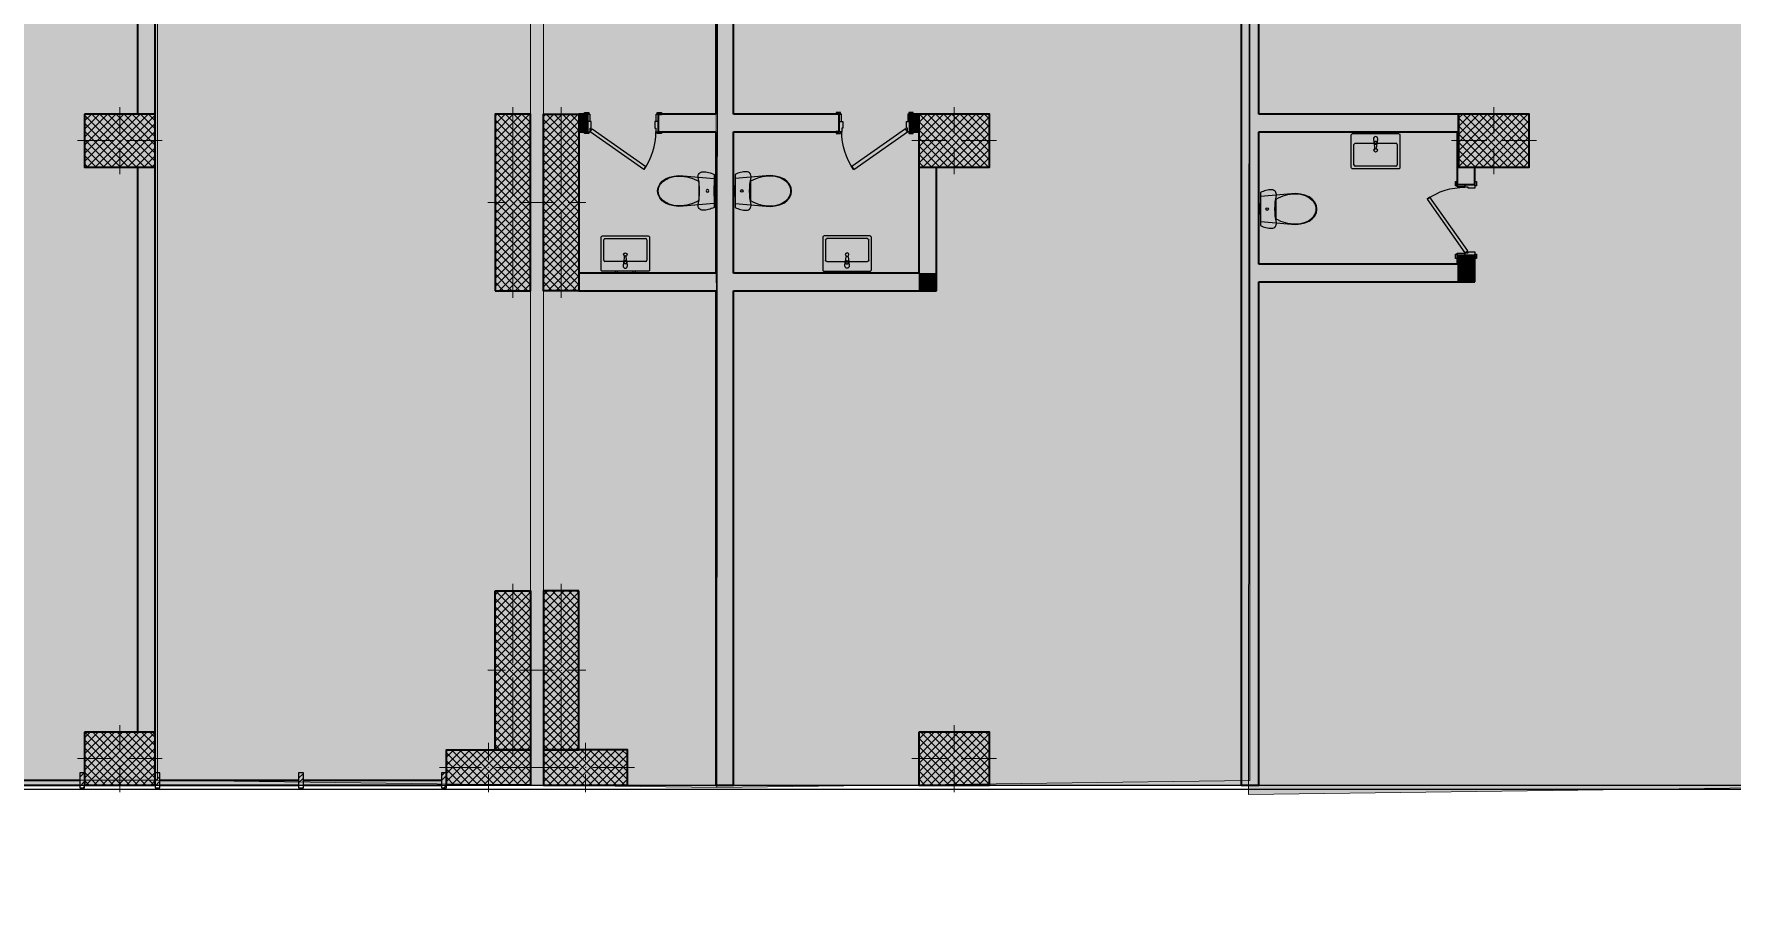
# Model space of a CAD drawing. Header units: millimetres. Extents: x -5491 to 122470, y -101890 to 30952.
# Drawn here: x 21777 to 41002, y -20247 to -10492 of the extents above; entities that cross this region are included whole.
import ezdxf
from ezdxf.enums import TextEntityAlignment as Align

# ---------------------------------------------------------------- set-up
doc = ezdxf.new("R2010")
doc.units = ezdxf.units.MM
doc.header["$MEASUREMENT"] = 0
for name, color, linetype in [('- lokalet d', 7, 'Continuous'), ('- lokalet e', 7, 'Continuous'), ('A - Alumil', 7, 'Continuous'), ('A - Muret', 7, 'Continuous'), ('A - Pllaka mbi bodrum', 7, 'Continuous'), ('A - Pllaka Suteren', 7, 'Continuous'), ('A - Shtyllat', 7, 'Continuous')]:
    doc.layers.add(name, color=color, linetype=linetype)
for name, color, linetype, lineweight in [('- lokalet d_Pen_No__132', 255, 'Continuous', 0), ('- lokalet e_Pen_No__132', 255, 'Continuous', 0), ('2D Drafting - General_Pen_No__102', 254, 'Continuous', 13), ('A - Alumil_Pen_No__102', 254, 'Continuous', 13), ('A - Alumil_Pen_No__42', 8, 'Continuous', 25), ('A - Fill Zone_Pen_No__101', 253, 'Continuous', 13), ('A - Fill Zone_Pen_No__102', 254, 'Continuous', 13), ('A - Muret_Pen_No__7', 7, 'Continuous', 35), ('A - Pllaka mbi bodrum_Pen_No__42', 8, 'Continuous', 25), ('A - Pllaka Suteren_Pen_No__42', 8, 'Continuous', 25), ('A - Sanitaria_Pen_No__42', 8, 'Continuous', 25), ('A - Shtyllat_Pen_No__1', 7, 'Continuous', 13), ('A - Shtyllat_Pen_No__7', 7, 'Continuous', 35), ('ARCHICAD Doors_Pen_No__42', 8, 'Continuous', 25), ('ARCHICAD Zone Stamps_Pen_No__1', 7, 'Continuous', 13)]:
    doc.layers.add(name, color=color, linetype=linetype, lineweight=lineweight)
for name, color, linetype, lineweight, true_color in [('2D Drafting - General_Pen_No__105', 7, 'Continuous', 13, 0xcae6ff), ('2D Drafting - General_Pen_No__109', 7, 'Continuous', 13, 0xb4e4dc), ('2D Drafting - General_Pen_No__119', 7, 'Continuous', 13, 0xdecbcb), ('A - Sutereni Polyline_Pen_No__4', 7, 'Continuous', 20, 0x029e21)]:
    doc.layers.add(name, color=color, linetype=linetype, lineweight=lineweight, true_color=true_color)
doc.styles.add('GENERATED_STYLE_1', font='')
doc.styles.get('GENERATED_STYLE_1').set_extended_font_data('Arial')
pattern_1 = [(45, (0, 0), (-45.96194, 45.96194), []), (135, (0, 0), (45.96194, 45.96194), [])]
pattern_2 = [(45, (0, 0), (-79.5495, 79.5495), []), (45, (-26.52, 26.52), (-79.5495, 79.5495), [])]

# ---------------------------------------------------------------- blocks, each defined once
blk = doc.blocks.new('Banjo_A - P27_4', base_point=(19392, -3998))
at = {"layer": '- lokalet e', "linetype": 'Continuous', "lineweight": 0, "true_color": 0x3f3f3f}
blk.add_hatch(color=250, dxfattribs=at).paths.add_polyline_path([(16978, -18946), (23178, -18946), (23178, -55), (16625, 0), (16875, -9151), (18900, -9151), (19048, -14536), (16950, -14751)])
at = {"layer": 'ARCHICAD Zone Stamps_Pen_No__1', "color": 7, "lineweight": 13, "insert": (18995, -4209), "char_height": 150, "attachment_point": 1, "style": 'GENERATED_STYLE_1'}
blk.add_mtext('\\A1;{\\pql;\\pt0,50;\\fArial|b0|i0|c0|p34;108.451\\fArial|b0|i0|c0|p34;\\A1{\\H.66x;\\S^  ;}\\fArial|b0|i0|c0|p34; m\\fArial|b0|i0|c0|p34;\\A1{\\H.66x;\\S2^  ;}}', dxfattribs=at)
at = {"layer": 'ARCHICAD Zone Stamps_Pen_No__1', "color": 7, "lineweight": 13, "style": 'GENERATED_STYLE_1'}
for tag, p in [('ROOM_NAME', (18743, -3620)), ('DUMMY_849', (19267, -3585)), ('floorCode', (18743, -3914)), ('stFloorCovering', (19006, -3914)), ('measuredAreaCode', (18743, -4209))]:
    blk.add_attdef(tag, text='', height=150, dxfattribs=at).set_placement(p, align=Align.TOP_LEFT)
blk = doc.blocks.new('Banjo_A - P28_5', base_point=(24845, -7553))
at = {"layer": '- lokalet e', "linetype": 'Continuous', "lineweight": 0, "true_color": 0x3f3f3f}
blk.add_hatch(color=250, dxfattribs=at).paths.add_polyline_path([(23178, -18946), (29512, -19028), (29495, 27), (23178, -55)])
at = {"layer": 'ARCHICAD Zone Stamps_Pen_No__1', "color": 7, "lineweight": 13, "insert": (24449, -7764), "char_height": 150, "attachment_point": 1, "style": 'GENERATED_STYLE_1'}
blk.add_mtext('\\A1;{\\pql;\\pt0,50;\\fArial|b0|i0|c0|p34;120.017\\fArial|b0|i0|c0|p34;\\A1{\\H.66x;\\S^  ;}\\fArial|b0|i0|c0|p34; m\\fArial|b0|i0|c0|p34;\\A1{\\H.66x;\\S2^  ;}}', dxfattribs=at)
at = {"layer": 'ARCHICAD Zone Stamps_Pen_No__1', "color": 7, "lineweight": 13, "style": 'GENERATED_STYLE_1'}
for tag, p in [('ROOM_NAME', (24197, -7175)), ('DUMMY_849', (24721, -7140)), ('floorCode', (24197, -7469)), ('stFloorCovering', (24460, -7469)), ('measuredAreaCode', (24197, -7764))]:
    blk.add_attdef(tag, text='', height=150, dxfattribs=at).set_placement(p, align=Align.TOP_LEFT)
blk = doc.blocks.new('Banjo_A - P28_6', base_point=(34177, -7553))
at = {"layer": '- lokalet d', "linetype": 'Continuous', "lineweight": 0, "true_color": 0x3f3f3f}
blk.add_hatch(color=250, dxfattribs=at).paths.add_polyline_path([(35551, -18950), (35551, -51), (29528, 27), (29511, -19028)])
at = {"layer": 'ARCHICAD Zone Stamps_Pen_No__1', "color": 7, "lineweight": 13, "insert": (33788, -7764), "char_height": 150, "attachment_point": 1, "style": 'GENERATED_STYLE_1'}
blk.add_mtext('\\A1;{\\pql;\\pt0,50;\\fArial|b0|i0|c0|p34;114.460\\fArial|b0|i0|c0|p34;\\A1{\\H.66x;\\S^  ;}\\fArial|b0|i0|c0|p34; m\\fArial|b0|i0|c0|p34;\\A1{\\H.66x;\\S2^  ;}}', dxfattribs=at)
at = {"layer": 'ARCHICAD Zone Stamps_Pen_No__1', "color": 7, "lineweight": 13, "style": 'GENERATED_STYLE_1'}
for tag, p in [('ROOM_NAME', (33536, -7175)), ('DUMMY_849', (34060, -7140)), ('floorCode', (33536, -7469)), ('stFloorCovering', (33799, -7469)), ('measuredAreaCode', (33536, -7764))]:
    blk.add_attdef(tag, text='', height=150, dxfattribs=at).set_placement(p, align=Align.TOP_LEFT)
blk = doc.blocks.new('Banjo_A - P28_7', base_point=(40200, -7631))
at = {"layer": '- lokalet d', "linetype": 'Continuous', "lineweight": 0, "true_color": 0x3f3f3f}
blk.add_hatch(color=250, dxfattribs=at).paths.add_polyline_path([(41850, -19025), (41850, -133), (35551, -51), (35534, -19106)])
at = {"layer": 'ARCHICAD Zone Stamps_Pen_No__1', "color": 7, "lineweight": 13, "insert": (39812, -7842), "char_height": 150, "attachment_point": 1, "style": 'GENERATED_STYLE_1'}
blk.add_mtext('\\A1;{\\pql;\\pt0,50;\\fArial|b0|i0|c0|p34;119.675\\fArial|b0|i0|c0|p34;\\A1{\\H.66x;\\S^  ;}\\fArial|b0|i0|c0|p34; m\\fArial|b0|i0|c0|p34;\\A1{\\H.66x;\\S2^  ;}}', dxfattribs=at)
at = {"layer": 'ARCHICAD Zone Stamps_Pen_No__1', "color": 7, "lineweight": 13, "style": 'GENERATED_STYLE_1'}
for tag, p in [('ROOM_NAME', (39559, -7253)), ('DUMMY_849', (40083, -7219)), ('floorCode', (39559, -7548)), ('stFloorCovering', (39823, -7548)), ('measuredAreaCode', (39559, -7842))]:
    blk.add_attdef(tag, text='', height=150, dxfattribs=at).set_placement(p, align=Align.TOP_LEFT)
blk = doc.blocks.new('Slab_1', base_point=(-1850, -19001))
at = {"layer": 'A - Pllaka Suteren_Pen_No__42', "color": 8, "linetype": 'Continuous', "lineweight": 25, "flags": 128}
blk.add_lwpolyline([(-1850, -19001), (52100, -19001), (52100, 0), (0, 0), (0, -8551), (-1850, -8551)], close=True, dxfattribs=at)
blk = doc.blocks.new('Slab_5', base_point=(52202, -19051))
at = {"layer": 'A - Pllaka mbi bodrum_Pen_No__42', "color": 8, "linetype": 'Continuous', "lineweight": 25, "flags": 128}
blk.add_lwpolyline([(52202, -19051), (4150, -19050), (4150, -24901), (27100, -24901), (27100, -53141), (34367, -53141), (34572, -54048), (58272, -48655), (58121, -47975), (60180, -47516), (56977, -33242), (55470, -33580), (54395, -28800), (53758, -28901), (42448, -29954), (42022, -24921), (53287, -23873)], close=True, dxfattribs=at)
blk = doc.blocks.new('Slab_7', base_point=(4150, -19050))
at = {"layer": 'A - Pllaka mbi bodrum_Pen_No__42', "color": 8, "linetype": 'Continuous', "lineweight": 25, "flags": 128}
blk.add_lwpolyline([(4150, -19050), (4150, -24901), (27100, -24901), (27100, -53141), (34367, -53141), (34572, -54048), (55898, -49195), (55730, -48438), (52543, -34237), (55470, -33580), (54395, -28800), (53758, -28901), (42448, -29954), (42022, -24921), (53287, -23873), (52202, -19051)], close=True, dxfattribs=at)
blk = doc.blocks.new('WC 25')
at = {"layer": 'A - Sanitaria_Pen_No__42', "color": 8, "linetype": 'Continuous', "lineweight": 25}
for p, q in [((-57, 20), (-40, 20)), ((-57, 0), (-57, 20)), ((-40, 20), (-16, 20)), ((-16, 20), (-11, 20)), ((-16, 0), (-16, 20)), ((-11, 20), (0, 20)), ((0, 20), (11, 20)), ((0, 0), (11, 0)), ((11, 20), (16, 20)), ((11, 0), (16, 0)), ((16, 0), (16, 20)), ((16, 20), (40, 20)), ((16, 0), (40, 0)), ((40, 20), (57, 20)), ((40, 0), (57, 0)), ((57, 0), (57, 20)), ((0, -173), (-109, -173)), ((-57, 0), (-40, 0)), ((-40, 0), (-16, 0)), ((-16, 0), (-11, 0)), ((-11, 0), (0, 0)), ((109, -173), (0, -173))]:
    blk.add_line(p, q, dxfattribs=at)
at = {"layer": 'A - Sanitaria_Pen_No__42', "color": 8, "linetype": 'Continuous', "lineweight": 25, "flags": 128}
for points in [[(-187, 0), (-194, -15), (-200, -31), (-205, -46), (-210, -62), (-213, -79), (-216, -95), (-217, -112), (-218, -128), (-216, -140), (-212, -151), (-206, -161), (-198, -169), (-188, -175), (-178, -179), (-166, -181), (-154, -180), (-116, -173), (-78, -168), (-39, -165), (0, -164), (39, -165), (78, -168), (116, -173), (154, -180), (166, -181), (178, -179), (188, -175), (198, -169), (206, -161), (212, -151), (216, -140), (218, -128), (217, -112), (216, -95), (213, -79), (210, -62), (205, -46), (200, -31), (194, -15), (187, 0)], [(-169, -453), (-157, -503), (-138, -550), (-112, -587), (-79, -616), (-41, -634), (0, -640), (41, -634), (79, -616), (112, -587), (138, -550), (157, -503), (169, -453), (175, -402), (173, -350), (141, 0), (-141, 0), (-173, -350), (-175, -402)]]:
    blk.add_lwpolyline(points, close=True, dxfattribs=at)
at = {"layer": 'A - Sanitaria_Pen_No__42', "color": 8, "linetype": 'Continuous', "lineweight": 25}
for centre, major_axis, start_param, end_param in [((258, -388), (0, 426), 1.041392, 1.594412), ((-258, -388), (0, 426), 4.688771, 5.241791), ((89, -412), (0, 257), 1.515065, 2.415654), ((-89, -412), (0, 257), 3.867528, 4.768116), ((1, -493), (0, 139), 2.509088, 3.135732), ((-1, -493), (0, 139), 3.147454, 3.774097)]:
    blk.add_ellipse(centre, major_axis=major_axis, ratio=0.999377, start_param=start_param, end_param=end_param, dxfattribs=at)
blk.add_ellipse((0, -75), major_axis=(15, 0), ratio=0.999724, dxfattribs=at)
blk = doc.blocks.new('Basin 25')
at = {"layer": 'A - Sanitaria_Pen_No__42', "color": 8, "linetype": 'Continuous', "lineweight": 25}
for p, q in [((-245, -355), (-245, -125)), ((-230, -110), (230, -110)), ((-14, -100), (-14, -85)), ((-14, -85), (14, -85)), ((14, -85), (14, -100)), ((245, -125), (245, -355)), ((230, -370), (-230, -370))]:
    blk.add_line(p, q, dxfattribs=at)
at = {"layer": 'A - Sanitaria_Pen_No__42', "color": 8, "linetype": 'Continuous', "lineweight": 25, "flags": 128}
for points in [[(-260, 0), (260, 0, -0.414214), (275, -15), (275, -385, -0.414214), (260, -400), (-260, -400, -0.414214), (-275, -385), (-275, -15, -0.414214)], [(-25, -60), (-21, -102, 0.12102), (-18, -111), (-11, -164, 0.882566), (11, -164), (18, -111, 0.12102), (21, -102), (25, -60, 1)]]:
    blk.add_lwpolyline(points, format="xyb", close=True, dxfattribs=at)
for points in [[(-114, 0), (-87, 0), (-87, 20), (-114, 20)], [(87, 0), (114, 0), (114, 20), (87, 20)]]:
    blk.add_lwpolyline(points, close=True, dxfattribs=at)
at = {"layer": 'A - Sanitaria_Pen_No__42', "color": 8, "linetype": 'Continuous', "lineweight": 25}
blk.add_circle((0, -189), 20, dxfattribs=at)
for centre, radius, start, end in [((-230, -125), 15, 90, 180), ((0, -100), 21.1, 212.771, 327.229), ((0, -100), 13.6, 180, 0), ((230, -125), 15, 0, 90), ((-230, -355), 15, 180, 270), ((230, -355), 15, 270, 0)]:
    blk.add_arc(centre, radius, start, end, dxfattribs=at)
blk = doc.blocks.new('Wall_202', base_point=(23150, -18401))
at = {"layer": 'A - Muret', "linetype": 'Continuous', "lineweight": 0, "true_color": 0x000000}
for points in [[(22950, -600), (22950, -5600), (23150, -5600), (23150, -600)], [(22950, -6200), (22950, -11401), (23150, -11401), (23150, -6200)], [(22950, -12001), (22950, -18401), (23150, -18401), (23150, -12001)]]:
    blk.add_hatch(color=18, dxfattribs=at).paths.add_polyline_path(points)
at = {"layer": 'A - Muret_Pen_No__7', "color": 7, "linetype": 'Continuous', "lineweight": 35, "flags": 128}
for points in [[(22950, -600), (22950, -5600)], [(23150, -5600), (23150, -600)], [(22950, -6200), (22950, -11401)], [(23150, -11401), (23150, -6200)], [(22950, -12001), (22950, -18401)], [(23150, -18401), (23150, -12001)]]:
    blk.add_lwpolyline(points, dxfattribs=at)
blk = doc.blocks.new('Wall_203', base_point=(29500, 0))
at = {"layer": 'A - Muret', "linetype": 'Continuous', "lineweight": 0, "true_color": 0x000000}
blk.add_hatch(color=18, dxfattribs=at).paths.add_polyline_path([(29500, -50), (29500, -19001), (29700, -19001), (29700, -50)])
at = {"layer": 'A - Muret_Pen_No__7', "color": 7, "linetype": 'Continuous', "lineweight": 35, "flags": 128}
for points in [[(29500, -50), (29500, -11401)], [(29700, -11401), (29700, -50)], [(29500, -11601), (29500, -13201)], [(29700, -13201), (29700, -11601)], [(29500, -13401), (29500, -19001)], [(29700, -19001), (29700, -13401)], [(29500, -19001), (29700, -19001)]]:
    blk.add_lwpolyline(points, dxfattribs=at)
blk = doc.blocks.new('Wall_204', base_point=(35551, 0))
at = {"layer": 'A - Muret', "linetype": 'Continuous', "lineweight": 0, "true_color": 0x000000}
blk.add_hatch(color=18, dxfattribs=at).paths.add_polyline_path([(35451, -50), (35451, -19001), (35651, -19001), (35651, -50)])
at = {"layer": 'A - Muret_Pen_No__7', "color": 7, "linetype": 'Continuous', "lineweight": 35, "flags": 128}
for points in [[(35451, -50), (35451, -19001)], [(35651, -11401), (35651, -50)], [(35651, -13101), (35651, -11601)], [(35651, -19001), (35651, -13301)], [(35451, -19001), (35651, -19001)]]:
    blk.add_lwpolyline(points, dxfattribs=at)
blk = doc.blocks.new('Door 25_2')
at = {"layer": 'ARCHICAD Doors_Pen_No__42', "color": 8, "linetype": 'Continuous', "lineweight": 25}
for p, q in [((-260, 394), (-237, 427)), ((349, -33), (-260, 394)), ((-237, 427), (372, 0)), ((-437, 0), (-437, 19)), ((-437, 19), (-387, 19)), ((-387, 0), (-437, 0)), ((-400, 0), (-437, 0)), ((-400, 0), (-437, 0)), ((-372, 0), (-400, 0)), ((-400, 0), (-400, -115)), ((-400, 0), (-400, -115)), ((-400, 0), (-400, -115)), ((-387, 19), (-387, 0)), ((-372, -40), (-372, 0)), ((372, 0), (349, -33)), ((400, 0), (372, 0)), ((372, 0), (372, -40)), ((387, 19), (437, 19)), ((387, 0), (387, 19)), ((437, 0), (387, 0)), ((400, -115), (400, 0)), ((400, 0), (400, -115)), ((400, 0), (400, -115)), ((400, 0), (437, 0)), ((400, 0), (437, 0)), ((437, 19), (437, 0)), ((-400, -200), (-400, -115)), ((-400, -115), (-375, -115)), ((-400, -115), (-360, -115)), ((-400, -115), (-400, -200)), ((-400, -115), (-400, -200)), ((-375, -115), (-375, -200)), ((-360, -40), (-372, -40)), ((-360, -115), (-360, -40)), ((372, -40), (360, -40)), ((360, -40), (360, -115)), ((360, -115), (400, -115)), ((375, -200), (375, -115)), ((375, -115), (400, -115)), ((400, -115), (400, -200)), ((400, -115), (400, -200)), ((400, -115), (400, -200)), ((-437, -219), (-437, -200)), ((-437, -200), (-387, -200)), ((-400, -200), (-437, -200)), ((-400, -200), (-437, -200)), ((-387, -219), (-437, -219)), ((-375, -200), (-400, -200)), ((-387, -200), (-387, -219)), ((400, -200), (375, -200)), ((387, -200), (437, -200)), ((387, -219), (387, -200)), ((437, -219), (387, -219)), ((400, -200), (437, -200)), ((400, -200), (437, -200)), ((437, -200), (437, -219))]:
    blk.add_line(p, q, dxfattribs=at)
blk.add_arc((372, 0), 744, 145, 180, dxfattribs=at)
blk = doc.blocks.new('Wall_207', base_point=(27950, -11401))
at = {"layer": 'A - Muret', "linetype": 'Continuous', "lineweight": 0, "true_color": 0x000000}
for points in [[(27950, -11601), (28050, -11601), (28050, -11401), (27950, -11401)], [(28850, -11601), (29500, -11601), (29500, -11401), (28850, -11401)]]:
    blk.add_hatch(color=18, dxfattribs=at).paths.add_polyline_path(points)
at = {"layer": 'A - Muret_Pen_No__7', "color": 7, "linetype": 'Continuous', "lineweight": 35}
for p, q in [((28050, -11401), (28013, -11401)), ((28050, -11486), (28050, -11401)), ((28050, -11601), (28050, -11486)), ((28850, -11401), (28887, -11401)), ((28850, -11486), (28850, -11401)), ((28850, -11601), (28850, -11486)), ((28050, -11601), (28013, -11601)), ((28850, -11601), (28887, -11601))]:
    blk.add_line(p, q, dxfattribs=at)
at = {"layer": 'A - Muret_Pen_No__7', "color": 7, "linetype": 'Continuous', "lineweight": 35, "flags": 128}
for points in [[(28050, -11401), (27950, -11401)], [(29500, -11401), (28850, -11401)], [(27950, -11601), (28050, -11601)], [(28850, -11601), (29500, -11601)]]:
    blk.add_lwpolyline(points, dxfattribs=at)
at = {"layer": 'ARCHICAD Doors_Pen_No__42', "color": 8, "linetype": 'Continuous', "lineweight": 25, "zscale": 1000, "rotation": 180}
blk.add_blockref('Door 25_2', (28450, -11601), dxfattribs=at)
blk = doc.blocks.new('Wall_208', base_point=(27950, -13401))
at = {"layer": 'A - Muret', "linetype": 'Continuous', "lineweight": 0, "true_color": 0x000000}
blk.add_hatch(color=18, dxfattribs=at).paths.add_polyline_path([(27950, -13401), (29500, -13401), (29500, -13201), (27950, -13201)])
at = {"layer": 'A - Muret_Pen_No__7', "color": 7, "linetype": 'Continuous', "lineweight": 35, "flags": 128}
for points in [[(29500, -13201), (27950, -13201)], [(27950, -13401), (29500, -13401)]]:
    blk.add_lwpolyline(points, dxfattribs=at)
blk = doc.blocks.new('Wall_209', base_point=(31800, -11401))
at = {"layer": 'A - Muret', "linetype": 'Continuous', "lineweight": 0, "true_color": 0x000000}
for points in [[(29700, -11401), (29700, -11601), (30900, -11601), (30900, -11401)], [(31700, -11401), (31700, -11601), (31800, -11601), (31800, -11401)]]:
    blk.add_hatch(color=18, dxfattribs=at).paths.add_polyline_path(points)
at = {"layer": 'A - Muret_Pen_No__7', "color": 7, "linetype": 'Continuous', "lineweight": 35}
for p, q in [((30900, -11401), (30863, -11401)), ((30900, -11486), (30900, -11401)), ((30900, -11601), (30900, -11486)), ((31700, -11401), (31737, -11401)), ((31700, -11486), (31700, -11401)), ((31700, -11601), (31700, -11486)), ((30900, -11601), (30863, -11601)), ((31700, -11601), (31737, -11601))]:
    blk.add_line(p, q, dxfattribs=at)
at = {"layer": 'A - Muret_Pen_No__7', "color": 7, "linetype": 'Continuous', "lineweight": 35, "flags": 128}
for points in [[(30900, -11401), (29700, -11401)], [(31800, -11401), (31700, -11401)], [(29700, -11601), (30900, -11601)], [(31700, -11601), (31800, -11601)]]:
    blk.add_lwpolyline(points, dxfattribs=at)
at = {"layer": 'ARCHICAD Doors_Pen_No__42', "color": 8, "linetype": 'Continuous', "lineweight": 25, "xscale": -1, "zscale": 1000, "rotation": 180}
blk.add_blockref('Door 25_2', (31300, -11601), dxfattribs=at)
blk = doc.blocks.new('Wall_210', base_point=(31800, -13401))
at = {"layer": 'A - Muret', "linetype": 'Continuous', "lineweight": 0, "true_color": 0x000000}
for points in [[(31800, -13201), (29700, -13201), (29700, -13401), (31800, -13401)], [(32000, -13201), (31800, -13201), (32000, -13401)], [(31800, -13401), (32000, -13401), (31800, -13201)]]:
    blk.add_hatch(color=18, dxfattribs=at).paths.add_polyline_path(points)
at = {"layer": 'A - Muret_Pen_No__7', "color": 7, "linetype": 'Continuous', "lineweight": 35, "flags": 128}
for points in [[(31800, -13201), (29700, -13201)], [(32000, -13401), (32000, -13201)], [(29700, -13401), (32000, -13401)]]:
    blk.add_lwpolyline(points, dxfattribs=at)
blk = doc.blocks.new('Wall_211', base_point=(31800, -13401))
at = {"layer": 'A - Muret', "linetype": 'Continuous', "lineweight": 0, "true_color": 0x000000}
blk.add_hatch(color=18, dxfattribs=at).paths.add_polyline_path([(32000, -12001), (31800, -12001), (31800, -13201), (32000, -13201)])
at = {"layer": 'A - Muret_Pen_No__7', "color": 7, "linetype": 'Continuous', "lineweight": 35, "flags": 128}
for points in [[(31800, -12001), (31800, -13201)], [(32000, -13201), (32000, -12001)]]:
    blk.add_lwpolyline(points, dxfattribs=at)
blk = doc.blocks.new('Wall_212', base_point=(37900, -11401))
at = {"layer": 'A - Muret', "linetype": 'Continuous', "lineweight": 0, "true_color": 0x000000}
for points in [[(37900, -11401), (35651, -11401), (35651, -11601), (37900, -11601)], [(37900, -11401), (37900, -11601), (37916, -11585), (37916, -11401)], [(37916, -11585), (37900, -11601), (37916, -11601)]]:
    blk.add_hatch(color=18, dxfattribs=at).paths.add_polyline_path(points)
at = {"layer": 'A - Muret_Pen_No__7', "color": 7, "linetype": 'Continuous', "lineweight": 35, "flags": 128}
for points in [[(37916, -11401), (35651, -11401)], [(35651, -11601), (37900, -11601)]]:
    blk.add_lwpolyline(points, dxfattribs=at)
blk = doc.blocks.new('Wall_213', base_point=(37900, -13101))
at = {"layer": 'A - Muret', "linetype": 'Continuous', "lineweight": 0, "true_color": 0x000000}
for points in [[(37900, -13101), (35651, -13101), (35651, -13301), (37900, -13301)], [(38100, -13101), (37900, -13101), (38100, -13301)], [(37900, -13301), (38100, -13301), (37900, -13101)]]:
    blk.add_hatch(color=18, dxfattribs=at).paths.add_polyline_path(points)
at = {"layer": 'A - Muret_Pen_No__7', "color": 7, "linetype": 'Continuous', "lineweight": 35, "flags": 128}
for points in [[(37900, -13101), (35651, -13101)], [(38100, -13301), (38100, -13101)], [(35651, -13301), (38100, -13301)]]:
    blk.add_lwpolyline(points, dxfattribs=at)
blk = doc.blocks.new('Door 25_3')
at = {"layer": 'ARCHICAD Doors_Pen_No__42', "color": 8, "linetype": 'Continuous', "lineweight": 25}
for p, q in [((-260, 394), (-237, 427)), ((349, -33), (-260, 394)), ((-237, 427), (372, 0)), ((-387, 104), (-437, 104)), ((-437, 104), (-437, 85)), ((-437, 85), (-387, 85)), ((-400, 85), (-437, 85)), ((-400, 85), (-437, 85)), ((-375, 85), (-400, 85)), ((-400, 85), (-400, 0)), ((-400, 0), (-400, 85)), ((-400, 0), (-400, 85)), ((-400, 0), (-375, 0)), ((-372, 0), (-400, 0)), ((-400, 0), (-400, -115)), ((-400, -115), (-400, 0)), ((-400, -115), (-400, 0)), ((-387, 85), (-387, 104)), ((-375, 0), (-375, 85)), ((-372, -40), (-372, 0)), ((372, 0), (349, -33)), ((400, 0), (372, 0)), ((372, 0), (372, -40)), ((400, 85), (375, 85)), ((375, 85), (375, 0)), ((375, 0), (400, 0)), ((437, 104), (387, 104)), ((387, 104), (387, 85)), ((387, 85), (437, 85)), ((400, 0), (400, 85)), ((400, 0), (400, 85)), ((400, 0), (400, 85)), ((400, 85), (437, 85)), ((400, 85), (437, 85)), ((400, -115), (400, 0)), ((400, -115), (400, 0)), ((400, -115), (400, 0)), ((437, 85), (437, 104)), ((-387, -115), (-437, -115)), ((-437, -115), (-437, -134)), ((-400, -115), (-437, -115)), ((-400, -115), (-437, -115)), ((-437, -134), (-387, -134)), ((-400, -115), (-360, -115)), ((-387, -134), (-387, -115)), ((-360, -40), (-372, -40)), ((-360, -115), (-360, -40)), ((372, -40), (360, -40)), ((360, -40), (360, -115)), ((360, -115), (400, -115)), ((437, -115), (387, -115)), ((387, -115), (387, -134)), ((387, -134), (437, -134)), ((400, -115), (437, -115)), ((400, -115), (437, -115)), ((437, -134), (437, -115))]:
    blk.add_line(p, q, dxfattribs=at)
blk.add_arc((372, 0), 744, 145, 180, dxfattribs=at)
blk = doc.blocks.new('Wall_214', base_point=(37900, -13101))
at = {"layer": 'A - Muret', "linetype": 'Continuous', "lineweight": 0, "true_color": 0x000000}
for points in [[(37900, -12201), (38100, -12201), (38100, -12001), (37916, -12001), (37916, -11601), (37900, -11601)], [(37900, -13101), (38100, -13101), (38100, -13001), (37900, -13001)]]:
    blk.add_hatch(color=18, dxfattribs=at).paths.add_polyline_path(points)
at = {"layer": 'A - Muret_Pen_No__7', "color": 7, "linetype": 'Continuous', "lineweight": 35}
for p, q in [((37900, -12201), (37900, -12164)), ((37985, -12201), (37900, -12201)), ((38100, -12201), (37985, -12201)), ((38100, -12201), (38100, -12164)), ((37900, -13001), (37900, -13038)), ((37985, -13001), (37900, -13001)), ((38100, -13001), (37985, -13001)), ((38100, -13001), (38100, -13038))]:
    blk.add_line(p, q, dxfattribs=at)
at = {"layer": 'A - Muret_Pen_No__7', "color": 7, "linetype": 'Continuous', "lineweight": 35, "flags": 128}
for points in [[(37900, -11601), (37900, -12201)], [(38100, -12201), (38100, -12001)], [(37900, -13001), (37900, -13101)], [(38100, -13101), (38100, -13001)]]:
    blk.add_lwpolyline(points, dxfattribs=at)
at = {"layer": 'ARCHICAD Doors_Pen_No__42', "color": 8, "linetype": 'Continuous', "lineweight": 25, "xscale": -1, "zscale": 1000, "rotation": 90}
blk.add_blockref('Door 25_3', (37985, -12601), dxfattribs=at)
blk = doc.blocks.new('Wall_238', base_point=(16950, -19001))
at = {"layer": 'A - Muret', "linetype": 'Continuous', "lineweight": 0, "true_color": 0x000000}
for points in [[(17005, -18951), (17005, -19001), (18280, -19001), (18280, -18951)], [(18335, -19001), (19610, -19001), (19610, -18951), (18335, -18951)], [(19665, -19001), (20940, -19001), (20940, -18951), (19665, -18951)], [(20995, -19001), (22295, -19001), (22295, -18951), (20995, -18951)]]:
    blk.add_hatch(color=18, dxfattribs=at).paths.add_polyline_path(points)
at = {"layer": 'A - Muret_Pen_No__7', "color": 7, "linetype": 'Continuous', "lineweight": 35, "flags": 128}
for points in [[(18280, -18951), (17005, -18951)], [(17005, -19001), (18280, -19001)], [(19610, -18951), (18335, -18951)], [(18335, -19001), (19610, -19001)], [(20940, -18951), (19665, -18951)], [(19665, -19001), (20940, -19001)], [(22295, -18951), (20995, -18951)], [(20995, -19001), (22295, -19001)]]:
    blk.add_lwpolyline(points, dxfattribs=at)
blk = doc.blocks.new('Wall_239', base_point=(23150, -19001))
at = {"layer": 'A - Muret', "linetype": 'Continuous', "lineweight": 0, "true_color": 0x000000}
for points in [[(23205, -18951), (23205, -19001), (24775, -19001), (24775, -18951)], [(24830, -19001), (26395, -19001), (26395, -18951), (24830, -18951)]]:
    blk.add_hatch(color=18, dxfattribs=at).paths.add_polyline_path(points)
at = {"layer": 'A - Muret_Pen_No__7', "color": 7, "linetype": 'Continuous', "lineweight": 35, "flags": 128}
for points in [[(24775, -18951), (23205, -18951)], [(23205, -19001), (24775, -19001)], [(26395, -18951), (24830, -18951)], [(24830, -19001), (26395, -19001)]]:
    blk.add_lwpolyline(points, dxfattribs=at)
blk = doc.blocks.new('Column_57', base_point=(22750, -18701))
at = {"layer": 'A - Shtyllat', "linetype": 'Continuous', "lineweight": 0, "true_color": 0x000000}
h = blk.add_hatch(dxfattribs=at)
h.set_pattern_fill('Concrete_Block', color=18, style=0, pattern_type=2)
h.set_pattern_definition(pattern_1)
h.paths.add_polyline_path([(22350, -18401), (22350, -19001), (23150, -19001), (23150, -18401)])
at = {"layer": 'A - Shtyllat_Pen_No__1', "color": 7, "linetype": 'Continuous', "lineweight": 13}
for p, q in [((22750, -18621), (22750, -18321)), ((22670, -18701), (22270, -18701)), ((22750, -18781), (22750, -19081)), ((22830, -18701), (23230, -18701))]:
    blk.add_line(p, q, dxfattribs=at)
blk.add_point((22750, -18701), dxfattribs=at)
at = {"layer": 'A - Shtyllat_Pen_No__7', "color": 7, "linetype": 'Continuous', "lineweight": 35, "flags": 128}
blk.add_lwpolyline([(22350, -18401), (22350, -19001), (23150, -19001), (23150, -18401)], close=True, dxfattribs=at)
blk = doc.blocks.new('Column_60', base_point=(27200, -17701))
at = {"layer": 'A - Shtyllat', "linetype": 'Continuous', "lineweight": 0, "true_color": 0x000000}
h = blk.add_hatch(dxfattribs=at)
h.set_pattern_fill('Concrete_Block', color=18, style=0, pattern_type=2)
h.set_pattern_definition(pattern_1)
h.paths.add_polyline_path([(27000, -16801), (27000, -18601), (27400, -18601), (27400, -16801)])
at = {"layer": 'A - Shtyllat_Pen_No__1', "color": 7, "linetype": 'Continuous', "lineweight": 13}
for p, q in [((27200, -17621), (27200, -16721)), ((27120, -17701), (26920, -17701)), ((27200, -17781), (27200, -18681)), ((27280, -17701), (27480, -17701))]:
    blk.add_line(p, q, dxfattribs=at)
blk.add_point((27200, -17701), dxfattribs=at)
at = {"layer": 'A - Shtyllat_Pen_No__7', "color": 7, "linetype": 'Continuous', "lineweight": 35, "flags": 128}
blk.add_lwpolyline([(27000, -16801), (27400, -16801), (27400, -18601), (27000, -18601)], close=True, dxfattribs=at)
blk = doc.blocks.new('Column_61', base_point=(26925, -18801))
at = {"layer": 'A - Shtyllat', "linetype": 'Continuous', "lineweight": 0, "true_color": 0x000000}
h = blk.add_hatch(dxfattribs=at)
h.set_pattern_fill('Concrete_Block', color=18, style=0, pattern_type=2)
h.set_pattern_definition(pattern_1)
h.paths.add_polyline_path([(26450, -19001), (27400, -19001), (27400, -18601), (26450, -18601)])
at = {"layer": 'A - Shtyllat_Pen_No__1', "color": 7, "linetype": 'Continuous', "lineweight": 13}
for p, q in [((26925, -18721), (26925, -18521)), ((26845, -18801), (26370, -18801)), ((27005, -18801), (27480, -18801)), ((26925, -18881), (26925, -19081))]:
    blk.add_line(p, q, dxfattribs=at)
blk.add_point((26925, -18801), dxfattribs=at)
at = {"layer": 'A - Shtyllat_Pen_No__7', "color": 7, "linetype": 'Continuous', "lineweight": 35, "flags": 128}
blk.add_lwpolyline([(26450, -19001), (26450, -18601), (27400, -18601), (27400, -19001)], close=True, dxfattribs=at)
blk = doc.blocks.new('Column_62', base_point=(27200, -12401))
at = {"layer": 'A - Shtyllat', "linetype": 'Continuous', "lineweight": 0, "true_color": 0x000000}
h = blk.add_hatch(dxfattribs=at)
h.set_pattern_fill('Concrete_Block', color=18, style=0, pattern_type=2)
h.set_pattern_definition(pattern_1)
h.paths.add_polyline_path([(27000, -13401), (27400, -13401), (27400, -11401), (27000, -11401)])
at = {"layer": 'A - Shtyllat_Pen_No__1', "color": 7, "linetype": 'Continuous', "lineweight": 13}
for p, q in [((27200, -12321), (27200, -11321)), ((27120, -12401), (26920, -12401)), ((27200, -12481), (27200, -13481)), ((27280, -12401), (27480, -12401))]:
    blk.add_line(p, q, dxfattribs=at)
blk.add_point((27200, -12401), dxfattribs=at)
at = {"layer": 'A - Shtyllat_Pen_No__7', "color": 7, "linetype": 'Continuous', "lineweight": 35, "flags": 128}
blk.add_lwpolyline([(27000, -13401), (27400, -13401), (27400, -11401), (27000, -11401)], close=True, dxfattribs=at)
blk = doc.blocks.new('Column_67', base_point=(27750, -17701))
at = {"layer": 'A - Shtyllat', "linetype": 'Continuous', "lineweight": 0, "true_color": 0x000000}
h = blk.add_hatch(dxfattribs=at)
h.set_pattern_fill('Concrete_Block', color=18, style=0, pattern_type=2)
h.set_pattern_definition(pattern_1)
h.paths.add_polyline_path([(27950, -16801), (27550, -16801), (27550, -18601), (27950, -18601)])
at = {"layer": 'A - Shtyllat_Pen_No__1', "color": 7, "linetype": 'Continuous', "lineweight": 13}
for p, q in [((27750, -17621), (27750, -16721)), ((27670, -17701), (27470, -17701)), ((27750, -17781), (27750, -18681)), ((27830, -17701), (28030, -17701))]:
    blk.add_line(p, q, dxfattribs=at)
blk.add_point((27750, -17701), dxfattribs=at)
at = {"layer": 'A - Shtyllat_Pen_No__7', "color": 7, "linetype": 'Continuous', "lineweight": 35, "flags": 128}
blk.add_lwpolyline([(27950, -16801), (27550, -16801), (27550, -18601), (27950, -18601)], close=True, dxfattribs=at)
blk = doc.blocks.new('Column_68', base_point=(28025, -18801))
at = {"layer": 'A - Shtyllat', "linetype": 'Continuous', "lineweight": 0, "true_color": 0x000000}
h = blk.add_hatch(dxfattribs=at)
h.set_pattern_fill('Concrete_Block', color=18, style=0, pattern_type=2)
h.set_pattern_definition(pattern_1)
h.paths.add_polyline_path([(28500, -19001), (28500, -18601), (27550, -18601), (27550, -19001)])
at = {"layer": 'A - Shtyllat_Pen_No__1', "color": 7, "linetype": 'Continuous', "lineweight": 13}
for p, q in [((28025, -18721), (28025, -18521)), ((27945, -18801), (27470, -18801)), ((28105, -18801), (28580, -18801)), ((28025, -18881), (28025, -19081))]:
    blk.add_line(p, q, dxfattribs=at)
blk.add_point((28025, -18801), dxfattribs=at)
at = {"layer": 'A - Shtyllat_Pen_No__7', "color": 7, "linetype": 'Continuous', "lineweight": 35, "flags": 128}
blk.add_lwpolyline([(28500, -19001), (28500, -18601), (27550, -18601), (27550, -19001)], close=True, dxfattribs=at)
blk = doc.blocks.new('Column_69', base_point=(27750, -12401))
at = {"layer": 'A - Shtyllat', "linetype": 'Continuous', "lineweight": 0, "true_color": 0x000000}
h = blk.add_hatch(dxfattribs=at)
h.set_pattern_fill('Concrete_Block', color=18, style=0, pattern_type=2)
h.set_pattern_definition(pattern_1)
h.paths.add_polyline_path([(27950, -13401), (27950, -11401), (27550, -11401), (27550, -13401)])
at = {"layer": 'A - Shtyllat_Pen_No__1', "color": 7, "linetype": 'Continuous', "lineweight": 13}
for p, q in [((27750, -12321), (27750, -11321)), ((27670, -12401), (27470, -12401)), ((27750, -12481), (27750, -13481)), ((27830, -12401), (28030, -12401))]:
    blk.add_line(p, q, dxfattribs=at)
blk.add_point((27750, -12401), dxfattribs=at)
at = {"layer": 'A - Shtyllat_Pen_No__7', "color": 7, "linetype": 'Continuous', "lineweight": 35, "flags": 128}
blk.add_lwpolyline([(27950, -13401), (27550, -13401), (27550, -11401), (27950, -11401)], close=True, dxfattribs=at)
blk = doc.blocks.new('Column_73', base_point=(32200, -11701))
at = {"layer": 'A - Shtyllat', "linetype": 'Continuous', "lineweight": 0, "true_color": 0x000000}
h = blk.add_hatch(dxfattribs=at)
h.set_pattern_fill('Concrete_Block', color=18, style=0, pattern_type=2)
h.set_pattern_definition(pattern_1)
h.paths.add_polyline_path([(31800, -11401), (31800, -12001), (32600, -12001), (32600, -11401)])
at = {"layer": 'A - Shtyllat_Pen_No__1', "color": 7, "linetype": 'Continuous', "lineweight": 13}
for p, q in [((32200, -11621), (32200, -11321)), ((32120, -11701), (31720, -11701)), ((32280, -11701), (32680, -11701)), ((32200, -11781), (32200, -12081))]:
    blk.add_line(p, q, dxfattribs=at)
blk.add_point((32200, -11701), dxfattribs=at)
at = {"layer": 'A - Shtyllat_Pen_No__7', "color": 7, "linetype": 'Continuous', "lineweight": 35, "flags": 128}
blk.add_lwpolyline([(31800, -11401), (31800, -12001), (32600, -12001), (32600, -11401)], close=True, dxfattribs=at)
blk = doc.blocks.new('Column_74', base_point=(32200, -18701))
at = {"layer": 'A - Shtyllat', "linetype": 'Continuous', "lineweight": 0, "true_color": 0x000000}
h = blk.add_hatch(dxfattribs=at)
h.set_pattern_fill('Concrete_Block', color=18, style=0, pattern_type=2)
h.set_pattern_definition(pattern_1)
h.paths.add_polyline_path([(31800, -18401), (31800, -19001), (32600, -19001), (32600, -18401)])
at = {"layer": 'A - Shtyllat_Pen_No__1', "color": 7, "linetype": 'Continuous', "lineweight": 13}
for p, q in [((32200, -18621), (32200, -18321)), ((32120, -18701), (31720, -18701)), ((32200, -18781), (32200, -19081)), ((32280, -18701), (32680, -18701))]:
    blk.add_line(p, q, dxfattribs=at)
blk.add_point((32200, -18701), dxfattribs=at)
at = {"layer": 'A - Shtyllat_Pen_No__7', "color": 7, "linetype": 'Continuous', "lineweight": 35, "flags": 128}
blk.add_lwpolyline([(31800, -18401), (31800, -19001), (32600, -19001), (32600, -18401)], close=True, dxfattribs=at)
blk = doc.blocks.new('Column_92', base_point=(22750, -11701))
at = {"layer": 'A - Shtyllat', "linetype": 'Continuous', "lineweight": 0, "true_color": 0x000000}
h = blk.add_hatch(dxfattribs=at)
h.set_pattern_fill('Concrete_Block', color=18, style=0, pattern_type=2)
h.set_pattern_definition(pattern_1)
h.paths.add_polyline_path([(22350, -11401), (22350, -12001), (23150, -12001), (23150, -11401)])
at = {"layer": 'A - Shtyllat_Pen_No__1', "color": 7, "linetype": 'Continuous', "lineweight": 13}
for p, q in [((22750, -11621), (22750, -11321)), ((22670, -11701), (22270, -11701)), ((22830, -11701), (23230, -11701)), ((22750, -11781), (22750, -12081))]:
    blk.add_line(p, q, dxfattribs=at)
blk.add_point((22750, -11701), dxfattribs=at)
at = {"layer": 'A - Shtyllat_Pen_No__7', "color": 7, "linetype": 'Continuous', "lineweight": 35, "flags": 128}
blk.add_lwpolyline([(22350, -11401), (22350, -12001), (23150, -12001), (23150, -11401)], close=True, dxfattribs=at)
blk = doc.blocks.new('Column_137', base_point=(22322, -18946))
at = {"layer": 'A - Alumil_Pen_No__102', "linetype": 'Continuous', "lineweight": 13}
h = blk.add_hatch(dxfattribs=at)
h.set_pattern_fill('Steel', color=254, style=0, pattern_type=2)
h.set_pattern_definition(pattern_2)
h.paths.add_polyline_path([(22350, -18861), (22295, -18861), (22295, -19031), (22350, -19031)])
at = {"layer": 'A - Alumil_Pen_No__42', "color": 8, "linetype": 'Continuous', "lineweight": 25, "flags": 128}
blk.add_lwpolyline([(22350, -18861), (22295, -18861), (22295, -19031), (22350, -19031)], close=True, dxfattribs=at)
blk = doc.blocks.new('Column_141', base_point=(23178, -18946))
at = {"layer": 'A - Alumil_Pen_No__102', "linetype": 'Continuous', "lineweight": 13}
h = blk.add_hatch(dxfattribs=at)
h.set_pattern_fill('Steel', color=254, style=0, pattern_type=2)
h.set_pattern_definition(pattern_2)
h.paths.add_polyline_path([(23205, -18861), (23150, -18861), (23150, -19031), (23205, -19031)])
at = {"layer": 'A - Alumil_Pen_No__42', "color": 8, "linetype": 'Continuous', "lineweight": 25, "flags": 128}
blk.add_lwpolyline([(23205, -18861), (23150, -18861), (23150, -19031), (23205, -19031)], close=True, dxfattribs=at)
blk = doc.blocks.new('Column_142', base_point=(26422, -18946))
at = {"layer": 'A - Alumil_Pen_No__102', "linetype": 'Continuous', "lineweight": 13}
h = blk.add_hatch(dxfattribs=at)
h.set_pattern_fill('Steel', color=254, style=0, pattern_type=2)
h.set_pattern_definition(pattern_2)
h.paths.add_polyline_path([(26450, -18861), (26395, -18861), (26395, -19031), (26450, -19031)])
at = {"layer": 'A - Alumil_Pen_No__42', "color": 8, "linetype": 'Continuous', "lineweight": 25, "flags": 128}
blk.add_lwpolyline([(26450, -18861), (26395, -18861), (26395, -19031), (26450, -19031)], close=True, dxfattribs=at)
blk = doc.blocks.new('Column_143', base_point=(24802, -18946))
at = {"layer": 'A - Alumil_Pen_No__102', "linetype": 'Continuous', "lineweight": 13}
h = blk.add_hatch(dxfattribs=at)
h.set_pattern_fill('Steel', color=254, style=0, pattern_type=2)
h.set_pattern_definition(pattern_2)
h.paths.add_polyline_path([(24830, -18861), (24775, -18861), (24775, -19031), (24830, -19031)])
at = {"layer": 'A - Alumil_Pen_No__42', "color": 8, "linetype": 'Continuous', "lineweight": 25, "flags": 128}
blk.add_lwpolyline([(24830, -18861), (24775, -18861), (24775, -19031), (24830, -19031)], close=True, dxfattribs=at)
blk = doc.blocks.new('Column_147', base_point=(38316, -11701))
at = {"layer": 'A - Shtyllat', "linetype": 'Continuous', "lineweight": 0, "true_color": 0x000000}
h = blk.add_hatch(dxfattribs=at)
h.set_pattern_fill('Concrete_Block', color=18, style=0, pattern_type=2)
h.set_pattern_definition(pattern_1)
h.paths.add_polyline_path([(37916, -11401), (37916, -12001), (38716, -12001), (38716, -11401)])
at = {"layer": 'A - Shtyllat_Pen_No__1', "color": 7, "linetype": 'Continuous', "lineweight": 13}
for p, q in [((38316, -11621), (38316, -11321)), ((38236, -11701), (37836, -11701)), ((38396, -11701), (38796, -11701)), ((38316, -11781), (38316, -12081))]:
    blk.add_line(p, q, dxfattribs=at)
blk.add_point((38316, -11701), dxfattribs=at)
at = {"layer": 'A - Shtyllat_Pen_No__7', "color": 7, "linetype": 'Continuous', "lineweight": 35, "flags": 128}
blk.add_lwpolyline([(37916, -11401), (37916, -12001), (38716, -12001), (38716, -11401)], close=True, dxfattribs=at)

msp = doc.modelspace()

# ---------------------------------------------------------------- hatches: boundary and pattern name
at = {"layer": '2D Drafting - General_Pen_No__102', "linetype": 'Continuous', "lineweight": 0, "true_color": 0xf9f9f9}
msp.add_hatch(color=7, dxfattribs=at).paths.add_polyline_path([(16625, 0), (23050, 0), (23050, -19000.8), (16825, -19000.8), (16825, -14625.8), (18775, -14625.8), (18775, -11400.8), (18650, -11400.8), (18650, -9400.8), (16625, -9400.8)])
at = {"layer": '2D Drafting - General_Pen_No__105', "linetype": 'Continuous', "lineweight": 0, "true_color": 0xf9fcff}
msp.add_hatch(color=7, dxfattribs=at).paths.add_polyline_path([(23050, -19000.8), (23050, 0), (29600, 0), (29600, -19000.8)])
at = {"layer": '2D Drafting - General_Pen_No__109', "linetype": 'Continuous', "lineweight": 0, "true_color": 0xf7fcfb}
msp.add_hatch(color=7, dxfattribs=at).paths.add_polyline_path([(35475.8, 0), (29600, 0), (29600, -19000.8), (35550.8, -19000.8), (35550.8, 0)])
at = {"layer": '2D Drafting - General_Pen_No__119', "linetype": 'Continuous', "lineweight": 0, "true_color": 0xfbf9f9}
msp.add_hatch(color=7, dxfattribs=at).paths.add_polyline_path([(41900, 0), (35550.8, 0), (35550.8, -19000.8), (41975, -19000.8), (41975, 0)])
at = {"layer": 'A - Fill Zone_Pen_No__102', "linetype": 'Continuous', "lineweight": 0, "true_color": 0x141414}
for points in [[(16625, 0), (16625, -9400.8), (18650, -9400.8), (18650, -11400.8), (18775, -11400.8), (18775, -14625.8), (16825, -14625.8), (16825, -19000.8), (27400, -19000.8), (27400, 0)], [(27550, 0), (41975, 0), (41975, -19000.8), (27550, -19000.8)]]:
    msp.add_hatch(color=250, dxfattribs=at).paths.add_polyline_path(points)

# ---------------------------------------------------------------- linework, layer by layer
at = {"layer": '- lokalet d_Pen_No__132', "color": 255, "linetype": 'Continuous', "lineweight": 0, "flags": 128}
for points in [[(35550.8, -18949.6), (35550.8, -51.2), (29527.7, 27.3), (29510.9, -19028)], [(41850, -19024.5), (41850, -133.2), (35550.8, -51.2), (35534.1, -19106.5)]]:
    msp.add_lwpolyline(points, close=True, dxfattribs=at)
at = {"layer": '- lokalet e_Pen_No__132', "color": 255, "linetype": 'Continuous', "lineweight": 0, "flags": 128}
for points in [[(23177.5, -18945.8), (29511.5, -19028), (29494.8, 27.3), (23177.5, -55)], [(16977.5, -18945.8), (23177.5, -18945.8), (23177.5, -55), (16625, 0), (16875, -9150.8), (18900, -9150.8), (19048.4, -14536.3), (16950, -14750.8)]]:
    msp.add_lwpolyline(points, close=True, dxfattribs=at)
at = {"layer": 'A - Fill Zone_Pen_No__101', "color": 253, "linetype": 'Continuous', "lineweight": 13, "flags": 128}
msp.add_lwpolyline([(27550, 0), (41975, 0), (41975, -19000.8), (27550, -19000.8)], close=True, dxfattribs=at)
at = {"layer": 'A - Sutereni Polyline_Pen_No__4', "color": 104, "linetype": 'Continuous', "lineweight": 20, "true_color": 0x029e21}
for points in [[(27400, -19000.8), (-1850, -19000.8), (-1849.9, -8550.8), (0, -8550.8), (0, 0), (27400, 0)], [(27550, -19000.8), (52100, -19000.8), (52100, 0), (27550, 0)]]:
    msp.add_lwpolyline(points, close=True, dxfattribs=at)

# ---------------------------------------------------------------- block references
at = {"layer": '- lokalet d', "color": 254, "linetype": 'Continuous', "lineweight": 13}
for name, p in [('Banjo_A - P28_6', (34177.1, -7552.8)), ('Banjo_A - P28_7', (40200.3, -7631.3))]:
    msp.add_blockref(name, p, dxfattribs=at).add_auto_attribs({'ROOM_NAME': 'Banjo', 'floorCode': 'D: ', 'stFloorCovering': 'Pllaka', 'measuredAreaCode': 'S: '})
at = {"layer": '- lokalet e', "color": 254, "linetype": 'Continuous', "lineweight": 13}
for name, p in [('Banjo_A - P28_5', (24845.4, -7552.8)), ('Banjo_A - P27_4', (19391.6, -3997.9))]:
    msp.add_blockref(name, p, dxfattribs=at).add_auto_attribs({'ROOM_NAME': 'Banjo', 'floorCode': 'D: ', 'stFloorCovering': 'Pllaka', 'measuredAreaCode': 'S: '})
at = {"layer": 'A - Alumil', "color": 8, "lineweight": 25}
for name, p in [('Column_137', (22322.5, -18945.8)), ('Column_141', (23177.5, -18945.8)), ('Column_143', (24802.5, -18945.8)), ('Column_142', (26422.5, -18945.8))]:
    msp.add_blockref(name, p, dxfattribs=at)
at = {"layer": 'A - Muret', "color": 7, "lineweight": 35}
for name, p in [('Wall_203', (29500, 0)), ('Wall_204', (35550.8, 0)), ('Wall_202', (23150, -18400.8)), ('Wall_207', (27950, -11400.8)), ('Wall_209', (31800, -11400.8)), ('Wall_212', (37900, -11400.8)), ('Wall_214', (37900, -13100.8)), ('Wall_211', (31800, -13400.8)), ('Wall_208', (27950, -13400.8)), ('Wall_210', (31800, -13400.8)), ('Wall_213', (37900, -13100.8)), ('Wall_238', (16950, -19000.8)), ('Wall_239', (23150, -19000.8))]:
    msp.add_blockref(name, p, dxfattribs=at)
at = {"layer": 'A - Pllaka mbi bodrum', "color": 8, "linetype": 'Continuous', "lineweight": 25}
for name, p in [('Slab_5', (52202.2, -19050.8)), ('Slab_7', (4150, -19050.1))]:
    msp.add_blockref(name, p, dxfattribs=at)
at = {"layer": 'A - Pllaka Suteren', "color": 8, "linetype": 'Continuous', "lineweight": 25}
msp.add_blockref('Slab_1', (-1850, -19000.8), dxfattribs=at)
at = {"layer": 'A - Sanitaria_Pen_No__42', "color": 8, "linetype": 'Continuous', "lineweight": 25, "zscale": 1000}
msp.add_blockref('Basin 25', (36975, -11620.8), dxfattribs=at)
at = {"layer": 'A - Sanitaria_Pen_No__42', "color": 8, "linetype": 'Continuous', "lineweight": 25, "xscale": -1, "zscale": 1000}
for name, p, rotation in [('WC 25', (29481.2, -12271.2), 270), ('Basin 25', (30988.2, -13180.8), 180)]:
    msp.add_blockref(name, p, dxfattribs=dict(at, rotation=rotation))
at = {"layer": 'A - Sanitaria_Pen_No__42', "color": 8, "linetype": 'Continuous', "lineweight": 25, "zscale": 1000}
for name, p, rotation in [('WC 25', (29720, -12271.2), 90), ('WC 25', (35670.8, -12475.8), 90), ('Basin 25', (28475.7, -13180.8), 180)]:
    msp.add_blockref(name, p, dxfattribs=dict(at, rotation=rotation))
at = {"layer": 'A - Shtyllat', "color": 7, "lineweight": 35}
for name, p in [('Column_92', (22750, -11700.8)), ('Column_62', (27200, -12400.8)), ('Column_69', (27750, -12400.8)), ('Column_73', (32200, -11700.8)), ('Column_147', (38315.9, -11700.8)), ('Column_60', (27200, -17700.8)), ('Column_67', (27750, -17700.8)), ('Column_57', (22750, -18700.8)), ('Column_74', (32200, -18700.8)), ('Column_61', (26925, -18800.8)), ('Column_68', (28025, -18800.8))]:
    msp.add_blockref(name, p, dxfattribs=at)

doc.saveas('drawing.dxf')
